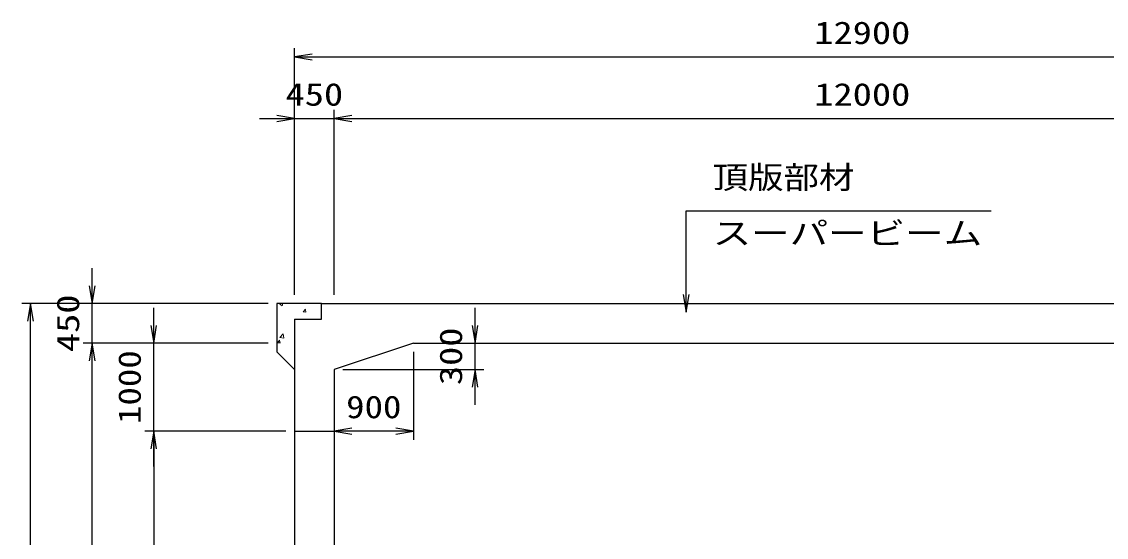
# Model space of a CAD drawing. Units: millimetres at full size. Extents: x 0 to 84100, y 0 to 59400.
# Drawn here: x 32500 to 44822, y 36744 to 42601 of the extents above; entities that cross this region are included whole.
import ezdxf
from ezdxf.enums import TextEntityAlignment as Align

# ---------------------------------------------------------------- set-up
doc = ezdxf.new("R2010")
doc.units = ezdxf.units.MM
for name, color, linetype, lineweight in [('D-DCR-HCHn', 4, 'Continuous', 9), ('D-STR-DIM', 7, 'Continuous', 25), ('D-STR-STRn', 1, 'Continuous', 25), ('D-STR-TXT', 7, 'Continuous', 25)]:
    doc.layers.add(name, color=color, linetype=linetype, lineweight=lineweight)
doc.styles.add('ＭＳ ゴシック', font='')
doc.styles.get('ＭＳ ゴシック').set_extended_font_data('MS Gothic')

# ---------------------------------------------------------------- blocks, each defined once
blk = doc.blocks.new('open_arrow')
at = {"color": 0, "linetype": 'Continuous', "lineweight": -2}
blk.add_lwpolyline([(7.5, 1.25), (0, 0), (7.5, -1.25)], dxfattribs=at)

msp = doc.modelspace()

# ---------------------------------------------------------------- linework, layer by layer
at = {"layer": 'D-DCR-HCHn'}
for p, q in [((35433.123, 39391.627), (35458.392, 39374.582)), ((35433.293, 39391.663), (35455.012, 39400)), ((35458.422, 39374.675), (35466.92, 39400)), ((35699.54, 39305.038), (35724.03, 39334.224)), ((35729.559, 39301.008), (35723.686, 39332.851)), ((35699.035, 39305.028), (35729.399, 39302.371)), ((35405.152, 38954.792), (35435.516, 38952.136)), ((35405.657, 38954.803), (35430.148, 38983.989)), ((35435.674, 38950.775), (35429.801, 38982.618)), ((35432.433, 39012.676), (35472, 39053.913)), ((35432.571, 39012.187), (35477.751, 39005.18)), ((35477.66, 39005.56), (35472.048, 39053.804))]:
    msp.add_line(p, q, dxfattribs=at)
at = {"layer": 'D-STR-DIM'}
for p, q in [((35600, 39500), (35600, 42300)), ((35600, 42200), (48500, 42200)), ((35600, 39500), (35600, 41600)), ((36050, 39500), (36050, 41600)), ((36050, 39500), (36050, 41600)), ((35200, 41500), (36450, 41500)), ((36050, 41500), (48050, 41500)), ((33300, 38550), (33300, 39800)), ((35300, 39400), (32500, 39400)), ((32600, 32900), (32600, 39400)), ((35300, 39400), (33200, 39400)), ((34000, 37550), (34000, 39350)), ((37650, 38250), (37650, 39350)), ((35300, 38950), (33200, 38950)), ((35300, 38950), (33200, 38950)), ((33300, 33450), (33300, 38950)), ((35300, 38950), (33900, 38950)), ((37050, 38950), (37750, 38950)), ((36950, 38850), (36950, 37850)), ((36150, 38650), (37750, 38650)), ((36050, 38550), (36050, 37850)), ((35500, 37950), (33900, 37950)), ((35500, 37950), (33900, 37950)), ((34000, 37950), (34000, 33450)), ((36950, 37950), (36050, 37950))]:
    msp.add_line(p, q, dxfattribs=at)
at = {"layer": 'D-STR-STRn'}
for p, q in [((35400, 39400), (35400, 38850)), ((35905, 39400), (35400, 39400)), ((35905, 39400), (48195, 39400)), ((35905, 39220), (35905, 39400)), ((35600, 39220), (35905, 39220)), ((35600, 39220), (35600, 32900)), ((36950, 38950), (36050, 38650)), ((36950, 38950), (47150, 38950)), ((35400, 38850), (35600, 38650)), ((36050, 38650), (36050, 33750)), ((35600, 37950), (36050, 37950))]:
    msp.add_line(p, q, dxfattribs=at)
at = {"layer": 'D-STR-TXT'}
msp.add_lwpolyline([(40050, 39300), (40050, 40451.777), (40250, 40451.777), (43512.437, 40451.777)], dxfattribs=at)

# ---------------------------------------------------------------- block references
at = {"layer": 'D-STR-DIM', "xscale": 26.7, "yscale": 26.7}
for p in [(35600, 42200), (36050, 41500), (36050, 41500), (36050, 37950)]:
    msp.add_blockref('open_arrow', p, dxfattribs=at)
for p, rotation in [((35600, 41500), 180), ((33300, 39400), 90), ((32600, 39400), 270), ((34000, 38950), 90), ((37650, 38950), 90), ((33300, 38950), 270), ((33300, 38950), 270), ((37650, 38650), 270), ((36950, 37950), 180), ((34000, 37950), 270), ((34000, 37950), 270)]:
    msp.add_blockref('open_arrow', p, dxfattribs=dict(at, rotation=rotation))
at = {"layer": 'D-STR-TXT', "xscale": 26.7, "yscale": 26.7, "rotation": 90}
msp.add_blockref('open_arrow', (40050, 39300), dxfattribs=at)

# ---------------------------------------------------------------- texts
at = {"layer": 'D-STR-DIM', "style": 'ＭＳ ゴシック'}
for s, width, p in [('12900', 1.25, (42050, 42475)), ('450', 1.25, (35825, 41775)), ('12000', 1.25, (42050, 41775)), ('900', 1.2, (36500, 38225))]:
    msp.add_text(s, height=256.6, dxfattribs=dict(at, width=width)).set_placement(p, align=Align.MIDDLE_CENTER)
for s, width, p in [('450', 1.25, (33025, 39175)), ('300', 1.25, (37375, 38800)), ('1000', 1.2, (33725, 38450))]:
    msp.add_text(s, height=256.6, rotation=90, dxfattribs=dict(at, width=width)).set_placement(p, align=Align.MIDDLE_CENTER)
at = {"layer": 'D-STR-TXT', "style": 'ＭＳ ゴシック', "width": 1.15}
msp.add_text('頂版部材\u3000\u3000\u3000\u3000', height=256.6, dxfattribs=at).set_placement((40350, 40960.406), align=Align.TOP_LEFT)
at = {"layer": 'D-STR-TXT', "style": 'ＭＳ ゴシック', "width": 1.25}
msp.add_text('スーパービーム', height=256.6, dxfattribs=at).set_placement((40350, 39993.147), align=Align.BOTTOM_LEFT)

doc.saveas('drawing.dxf')
